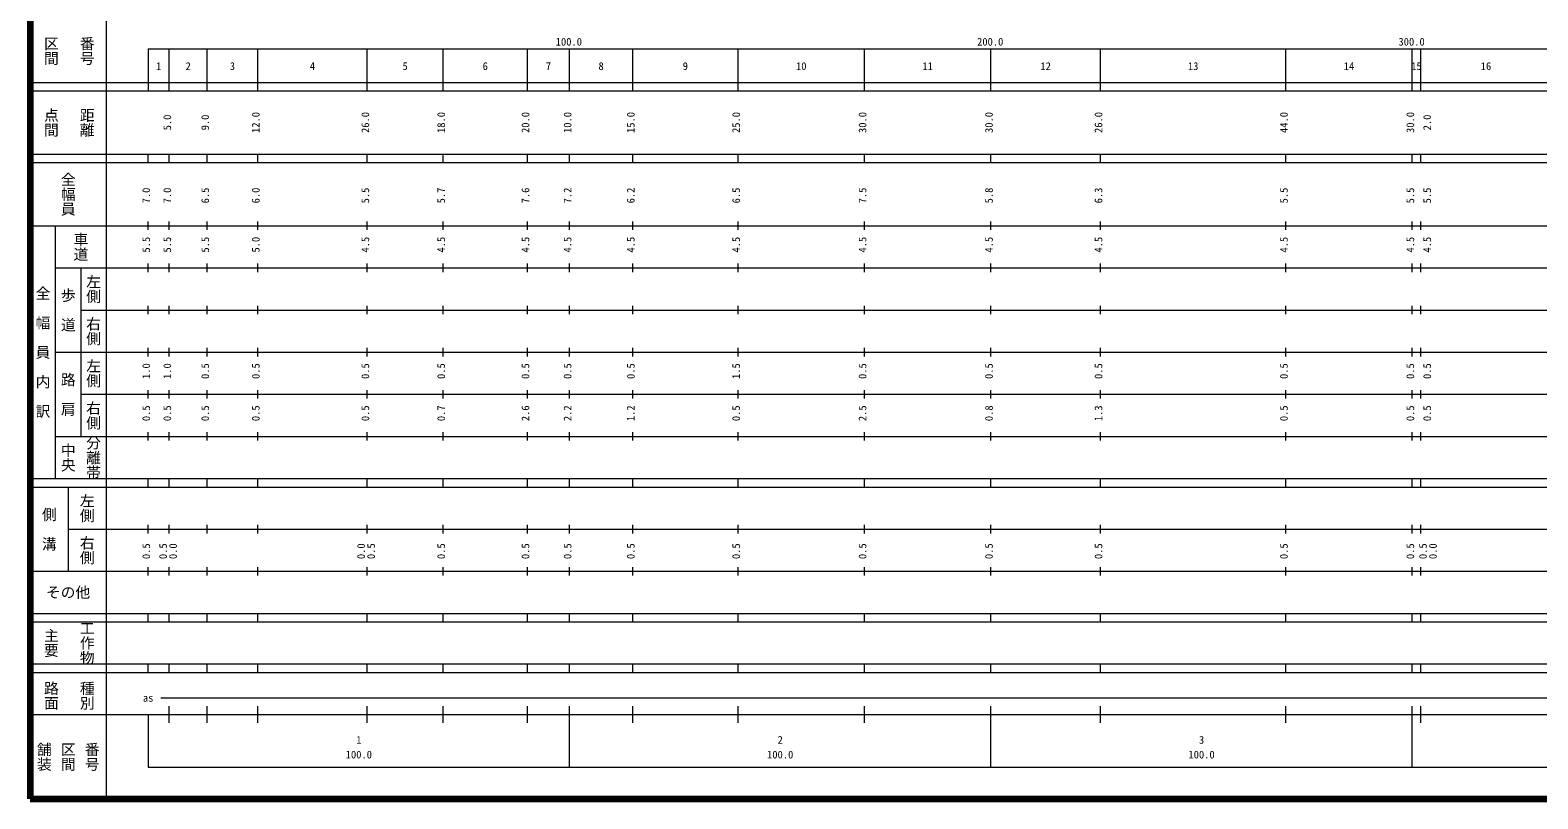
# Model space of a CAD drawing. Units: millimetres on the paper, enlarged 1000 times. Extents: x 40000 to 680000, y 20000 to 380000.
# Drawn here: x 40000 to 397808, y 20000 to 202409 of the extents above; entities that cross this region are included whole.
import ezdxf
from ezdxf.enums import TextEntityAlignment as Align

# ---------------------------------------------------------------- set-up
doc = ezdxf.new("R2010")
doc.units = ezdxf.units.MM
doc.header["$LTSCALE"] = 1000
doc.layers.add('M-TTL', color=2, linetype='Continuous', lineweight=140)
doc.layers.add('M-TTL-BAND', color=7, linetype='Continuous', lineweight=13)
doc.styles.add('@ＭＳ ゴシック', font='')
doc.styles.add('ＭＳ ゴシック', font='')
doc.styles.get('@ＭＳ ゴシック').set_extended_font_data('@MS Gothic')
doc.styles.get('ＭＳ ゴシック').set_extended_font_data('MS Gothic')

msp = doc.modelspace()

# ---------------------------------------------------------------- linework, layer by layer
at = {"layer": 'M-TTL'}
for p, q in [((40000, 380000), (40000, 20000)), ((40000, 20000), (680000, 20000))]:
    msp.add_line(p, q, dxfattribs=at)
at = {"layer": 'M-TTL-BAND'}
for p, q in [((58000, 370000), (58000, 20000)), ((68000, 198000), (579000, 198000)), ((68000, 198000), (68000, 188000)), ((73000, 188000), (73000, 198000)), ((82000, 188000), (82000, 198000)), ((94000, 188000), (94000, 198000)), ((120000, 188000), (120000, 198000)), ((138000, 188000), (138000, 198000)), ((158000, 188000), (158000, 198000)), ((168000, 188000), (168000, 198000)), ((183000, 188000), (183000, 198000)), ((208000, 188000), (208000, 198000)), ((238000, 188000), (238000, 198000)), ((268000, 188000), (268000, 198000)), ((294000, 188000), (294000, 198000)), ((338000, 188000), (338000, 198000)), ((368000, 188000), (368000, 198000)), ((370000, 188000), (370000, 198000)), ((40000, 190000), (579000, 190000)), ((40000, 188000), (579000, 188000)), ((40000, 173000), (579000, 173000)), ((68000, 171000), (68000, 173000)), ((73000, 171000), (73000, 173000)), ((82000, 171000), (82000, 173000)), ((94000, 171000), (94000, 173000)), ((120000, 171000), (120000, 173000)), ((138000, 171000), (138000, 173000)), ((158000, 171000), (158000, 173000)), ((168000, 171000), (168000, 173000)), ((183000, 171000), (183000, 173000)), ((208000, 171000), (208000, 173000)), ((238000, 171000), (238000, 173000)), ((268000, 171000), (268000, 173000)), ((294000, 171000), (294000, 173000)), ((338000, 171000), (338000, 173000)), ((368000, 171000), (368000, 173000)), ((370000, 171000), (370000, 173000)), ((40000, 171000), (579000, 171000)), ((40000, 156000), (579000, 156000)), ((46000, 96000), (46000, 156000)), ((68000, 155000), (68000, 157000)), ((73000, 155000), (73000, 157000)), ((82000, 155000), (82000, 157000)), ((94000, 155000), (94000, 157000)), ((120000, 155000), (120000, 157000)), ((138000, 155000), (138000, 157000)), ((158000, 155000), (158000, 157000)), ((168000, 155000), (168000, 157000)), ((183000, 155000), (183000, 157000)), ((208000, 155000), (208000, 157000)), ((238000, 155000), (238000, 157000)), ((268000, 155000), (268000, 157000)), ((294000, 155000), (294000, 157000)), ((338000, 155000), (338000, 157000)), ((368000, 155000), (368000, 157000)), ((370000, 155000), (370000, 157000)), ((68000, 145000), (68000, 147000)), ((73000, 145000), (73000, 147000)), ((82000, 145000), (82000, 147000)), ((94000, 145000), (94000, 147000)), ((120000, 145000), (120000, 147000)), ((138000, 145000), (138000, 147000)), ((158000, 145000), (158000, 147000)), ((168000, 145000), (168000, 147000)), ((183000, 145000), (183000, 147000)), ((208000, 145000), (208000, 147000)), ((238000, 145000), (238000, 147000)), ((268000, 145000), (268000, 147000)), ((294000, 145000), (294000, 147000)), ((338000, 145000), (338000, 147000)), ((368000, 145000), (368000, 147000)), ((370000, 145000), (370000, 147000)), ((46000, 146000), (579000, 146000)), ((52000, 146000), (52000, 106000)), ((52000, 136000), (579000, 136000)), ((68000, 135000), (68000, 137000)), ((73000, 135000), (73000, 137000)), ((82000, 135000), (82000, 137000)), ((94000, 135000), (94000, 137000)), ((120000, 135000), (120000, 137000)), ((138000, 135000), (138000, 137000)), ((158000, 135000), (158000, 137000)), ((168000, 135000), (168000, 137000)), ((183000, 135000), (183000, 137000)), ((208000, 135000), (208000, 137000)), ((238000, 135000), (238000, 137000)), ((268000, 135000), (268000, 137000)), ((294000, 135000), (294000, 137000)), ((338000, 135000), (338000, 137000)), ((368000, 135000), (368000, 137000)), ((370000, 135000), (370000, 137000)), ((46000, 126000), (579000, 126000)), ((68000, 125000), (68000, 127000)), ((73000, 125000), (73000, 127000)), ((82000, 125000), (82000, 127000)), ((94000, 125000), (94000, 127000)), ((120000, 125000), (120000, 127000)), ((138000, 125000), (138000, 127000)), ((158000, 125000), (158000, 127000)), ((168000, 125000), (168000, 127000)), ((183000, 125000), (183000, 127000)), ((208000, 125000), (208000, 127000)), ((238000, 125000), (238000, 127000)), ((268000, 125000), (268000, 127000)), ((294000, 125000), (294000, 127000)), ((338000, 125000), (338000, 127000)), ((368000, 125000), (368000, 127000)), ((370000, 125000), (370000, 127000)), ((52000, 116000), (579000, 116000)), ((68000, 115000), (68000, 117000)), ((73000, 115000), (73000, 117000)), ((82000, 115000), (82000, 117000)), ((94000, 115000), (94000, 117000)), ((120000, 115000), (120000, 117000)), ((138000, 115000), (138000, 117000)), ((158000, 115000), (158000, 117000)), ((168000, 115000), (168000, 117000)), ((183000, 115000), (183000, 117000)), ((208000, 115000), (208000, 117000)), ((238000, 115000), (238000, 117000)), ((268000, 115000), (268000, 117000)), ((294000, 115000), (294000, 117000)), ((338000, 115000), (338000, 117000)), ((368000, 115000), (368000, 117000)), ((370000, 115000), (370000, 117000)), ((46000, 106000), (579000, 106000)), ((68000, 105000), (68000, 107000)), ((73000, 105000), (73000, 107000)), ((82000, 105000), (82000, 107000)), ((94000, 105000), (94000, 107000)), ((120000, 105000), (120000, 107000)), ((138000, 105000), (138000, 107000)), ((158000, 105000), (158000, 107000)), ((168000, 105000), (168000, 107000)), ((183000, 105000), (183000, 107000)), ((208000, 105000), (208000, 107000)), ((238000, 105000), (238000, 107000)), ((268000, 105000), (268000, 107000)), ((294000, 105000), (294000, 107000)), ((338000, 105000), (338000, 107000)), ((368000, 105000), (368000, 107000)), ((370000, 105000), (370000, 107000)), ((40000, 96000), (579000, 96000)), ((40000, 94000), (579000, 94000)), ((49000, 94000), (49000, 74000)), ((68000, 94000), (68000, 96000)), ((73000, 94000), (73000, 96000)), ((82000, 94000), (82000, 96000)), ((94000, 94000), (94000, 96000)), ((120000, 94000), (120000, 96000)), ((138000, 94000), (138000, 96000)), ((158000, 94000), (158000, 96000)), ((168000, 94000), (168000, 96000)), ((183000, 94000), (183000, 96000)), ((208000, 94000), (208000, 96000)), ((238000, 94000), (238000, 96000)), ((268000, 94000), (268000, 96000)), ((294000, 94000), (294000, 96000)), ((338000, 94000), (338000, 96000)), ((368000, 94000), (368000, 96000)), ((370000, 94000), (370000, 96000)), ((49000, 84000), (579000, 84000)), ((68000, 83000), (68000, 85000)), ((73000, 83000), (73000, 85000)), ((82000, 83000), (82000, 85000)), ((94000, 83000), (94000, 85000)), ((120000, 83000), (120000, 85000)), ((138000, 83000), (138000, 85000)), ((158000, 83000), (158000, 85000)), ((168000, 83000), (168000, 85000)), ((183000, 83000), (183000, 85000)), ((208000, 83000), (208000, 85000)), ((238000, 83000), (238000, 85000)), ((268000, 83000), (268000, 85000)), ((294000, 83000), (294000, 85000)), ((338000, 83000), (338000, 85000)), ((368000, 83000), (368000, 85000)), ((370000, 83000), (370000, 85000)), ((40000, 74000), (579000, 74000)), ((68000, 73000), (68000, 75000)), ((73000, 73000), (73000, 75000)), ((82000, 73000), (82000, 75000)), ((94000, 73000), (94000, 75000)), ((120000, 73000), (120000, 75000)), ((138000, 73000), (138000, 75000)), ((158000, 73000), (158000, 75000)), ((168000, 73000), (168000, 75000)), ((183000, 73000), (183000, 75000)), ((208000, 73000), (208000, 75000)), ((238000, 73000), (238000, 75000)), ((268000, 73000), (268000, 75000)), ((294000, 73000), (294000, 75000)), ((338000, 73000), (338000, 75000)), ((368000, 73000), (368000, 75000)), ((370000, 73000), (370000, 75000)), ((40000, 64000), (579000, 64000)), ((40000, 62000), (579000, 62000)), ((68000, 62000), (68000, 64000)), ((73000, 62000), (73000, 64000)), ((82000, 62000), (82000, 64000)), ((94000, 62000), (94000, 64000)), ((120000, 62000), (120000, 64000)), ((138000, 62000), (138000, 64000)), ((158000, 62000), (158000, 64000)), ((168000, 62000), (168000, 64000)), ((183000, 62000), (183000, 64000)), ((208000, 62000), (208000, 64000)), ((238000, 62000), (238000, 64000)), ((268000, 62000), (268000, 64000)), ((294000, 62000), (294000, 64000)), ((338000, 62000), (338000, 64000)), ((368000, 62000), (368000, 64000)), ((370000, 62000), (370000, 64000)), ((40000, 52000), (579000, 52000)), ((68000, 50000), (68000, 52000)), ((73000, 50000), (73000, 52000)), ((82000, 50000), (82000, 52000)), ((94000, 50000), (94000, 52000)), ((120000, 50000), (120000, 52000)), ((138000, 50000), (138000, 52000)), ((158000, 50000), (158000, 52000)), ((168000, 50000), (168000, 52000)), ((183000, 50000), (183000, 52000)), ((208000, 50000), (208000, 52000)), ((238000, 50000), (238000, 52000)), ((268000, 50000), (268000, 52000)), ((294000, 50000), (294000, 52000)), ((338000, 50000), (338000, 52000)), ((368000, 50000), (368000, 52000)), ((370000, 50000), (370000, 52000)), ((40000, 50000), (579000, 50000)), ((71000, 44000), (565000, 44000)), ((40000, 40000), (579000, 40000)), ((68000, 40000), (68000, 27500)), ((73000, 38000), (73000, 42000)), ((82000, 38000), (82000, 42000)), ((94000, 38000), (94000, 42000)), ((120000, 38000), (120000, 42000)), ((138000, 38000), (138000, 42000)), ((158000, 38000), (158000, 42000)), ((168000, 27500), (168000, 42000)), ((183000, 38000), (183000, 42000)), ((208000, 38000), (208000, 42000)), ((238000, 38000), (238000, 42000)), ((268000, 27500), (268000, 42000)), ((294000, 38000), (294000, 42000)), ((338000, 38000), (338000, 42000)), ((368000, 27500), (368000, 42000)), ((370000, 38000), (370000, 42000)), ((68000, 27500), (579000, 27500))]:
    msp.add_line(p, q, dxfattribs=at)

# ---------------------------------------------------------------- texts
at = {"layer": 'M-TTL-BAND', "style": '@ＭＳ ゴシック'}
for s, p in [('区間', (45000, 197500)), ('番号', (53500, 197500)), ('点間', (45000, 180500)), ('距離', (53500, 180500)), ('全幅員', (49000, 163500)), ('車道', (52000, 151000)), ('左側', (55000, 141000)), ('全\u3000幅\u3000員\u3000内\u3000訳', (43000, 126000)), ('歩\u3000道', (49000, 136000)), ('右側', (55000, 131000)), ('左側', (55000, 121000)), ('路\u3000肩', (49000, 116000)), ('右側', (55000, 111000)), ('中央', (49000, 101000)), ('分離帯', (55000, 101000)), ('左側', (53500, 89000)), ('側\u3000溝', (44500, 84000)), ('右側', (53500, 79000)), ('工作物', (53500, 57000)), ('主要', (45000, 57000)), ('路面', (45000, 44500)), ('種別', (53500, 44500)), ('舗装', (43333, 30000)), ('区間', (49000, 30000)), ('番号', (54667, 30000))]:
    msp.add_text(s, height=2566, rotation=270, dxfattribs=at).set_placement(p, align=Align.MIDDLE_CENTER)
at = {"layer": 'M-TTL-BAND', "style": 'ＭＳ ゴシック'}
for s, p in [('100.0', (167844, 198195)), ('200.0', (267844, 198195)), ('300.0', (367844, 198195)), ('1', (70500, 192405)), ('2', (77500, 192405)), ('3', (88000, 192405)), ('4', (107000, 192405)), ('5', (129000, 192405)), ('6', (148000, 192405)), ('7', (163000, 192405)), ('8', (175500, 192405)), ('9', (195500, 192405)), ('10', (223000, 192405)), ('11', (253000, 192405)), ('12', (281000, 192405)), ('13', (316000, 192405)), ('14', (353000, 192405)), ('15', (369000, 192405)), ('16', (385500, 192405)), ('as', (68000, 42500)), ('1', (118000, 32523)), ('2', (218000, 32523)), ('3', (318000, 32523)), ('100.0', (118000, 29033)), ('100.0', (218000, 29033)), ('100.0', (318000, 29033))]:
    msp.add_text(s, height=1833, dxfattribs=at).set_placement(p, align=Align.BOTTOM_CENTER)
for s, p in [('12.0', (95000, 180500)), ('26.0', (121000, 180500)), ('18.0', (139000, 180500)), ('20.0', (159000, 180500)), ('10.0', (169000, 180500)), ('15.0', (184000, 180500)), ('25.0', (209000, 180500)), ('30.0', (239000, 180500)), ('30.0', (269000, 180500)), ('26.0', (295000, 180500)), ('44.0', (339000, 180500)), ('30.0', (369000, 180500)), ('5.0', (74000, 180500)), ('9.0', (83000, 180500)), ('2.0', (373000, 180500)), ('7.0', (69000, 163174)), ('7.0', (74000, 163174)), ('6.5', (83000, 163174)), ('6.0', (95000, 163174)), ('5.5', (121000, 163174)), ('5.7', (139000, 163174)), ('7.6', (159000, 163174)), ('7.2', (169000, 163174)), ('6.2', (184000, 163174)), ('6.5', (209000, 163174)), ('7.5', (239000, 163174)), ('5.8', (269000, 163174)), ('6.3', (295000, 163174)), ('5.5', (339000, 163174)), ('5.5', (369000, 163174)), ('5.5', (373000, 163174)), ('5.5', (69000, 151500)), ('5.5', (74000, 151500)), ('5.5', (83000, 151500)), ('5.0', (95000, 151500)), ('4.5', (121000, 151500)), ('4.5', (139000, 151500)), ('4.5', (159000, 151500)), ('4.5', (169000, 151500)), ('4.5', (184000, 151500)), ('4.5', (209000, 151500)), ('4.5', (239000, 151500)), ('4.5', (269000, 151500)), ('4.5', (295000, 151500)), ('4.5', (339000, 151500)), ('4.5', (369000, 151500)), ('4.5', (373000, 151500)), ('1.0', (69000, 121500)), ('1.0', (74000, 121500)), ('0.5', (83000, 121500)), ('0.5', (95000, 121500)), ('0.5', (121000, 121500)), ('0.5', (139000, 121500)), ('0.5', (159000, 121500)), ('0.5', (169000, 121500)), ('0.5', (184000, 121500)), ('1.5', (209000, 121500)), ('0.5', (239000, 121500)), ('0.5', (269000, 121500)), ('0.5', (295000, 121500)), ('0.5', (339000, 121500)), ('0.5', (369000, 121500)), ('0.5', (373000, 121500)), ('0.5', (69000, 111500)), ('0.5', (74000, 111500)), ('0.5', (83000, 111500)), ('0.5', (95000, 111500)), ('0.5', (121000, 111500)), ('0.7', (139000, 111500)), ('2.6', (159000, 111500)), ('2.2', (169000, 111500)), ('1.2', (184000, 111500)), ('0.5', (209000, 111500)), ('2.5', (239000, 111500)), ('0.8', (269000, 111500)), ('1.3', (295000, 111500)), ('0.5', (339000, 111500)), ('0.5', (369000, 111500)), ('0.5', (373000, 111500)), ('0.5', (69000, 78764)), ('0.5', (73000, 78764)), ('0.0', (75370, 78764)), ('0.0', (120000, 78764)), ('0.5', (122370, 78764)), ('0.5', (139000, 78764)), ('0.5', (159000, 78764)), ('0.5', (169000, 78764)), ('0.5', (184000, 78764)), ('0.5', (209000, 78764)), ('0.5', (239000, 78764)), ('0.5', (269000, 78764)), ('0.5', (295000, 78764)), ('0.5', (339000, 78764)), ('0.5', (369000, 78764)), ('0.5', (372000, 78764)), ('0.0', (374370, 78764))]:
    msp.add_text(s, height=1833, rotation=90, dxfattribs=at).set_placement(p, align=Align.BOTTOM_CENTER)
msp.add_text('その他', height=2566, dxfattribs=at).set_placement((49000, 69000), align=Align.MIDDLE_CENTER)

doc.saveas('drawing.dxf')
